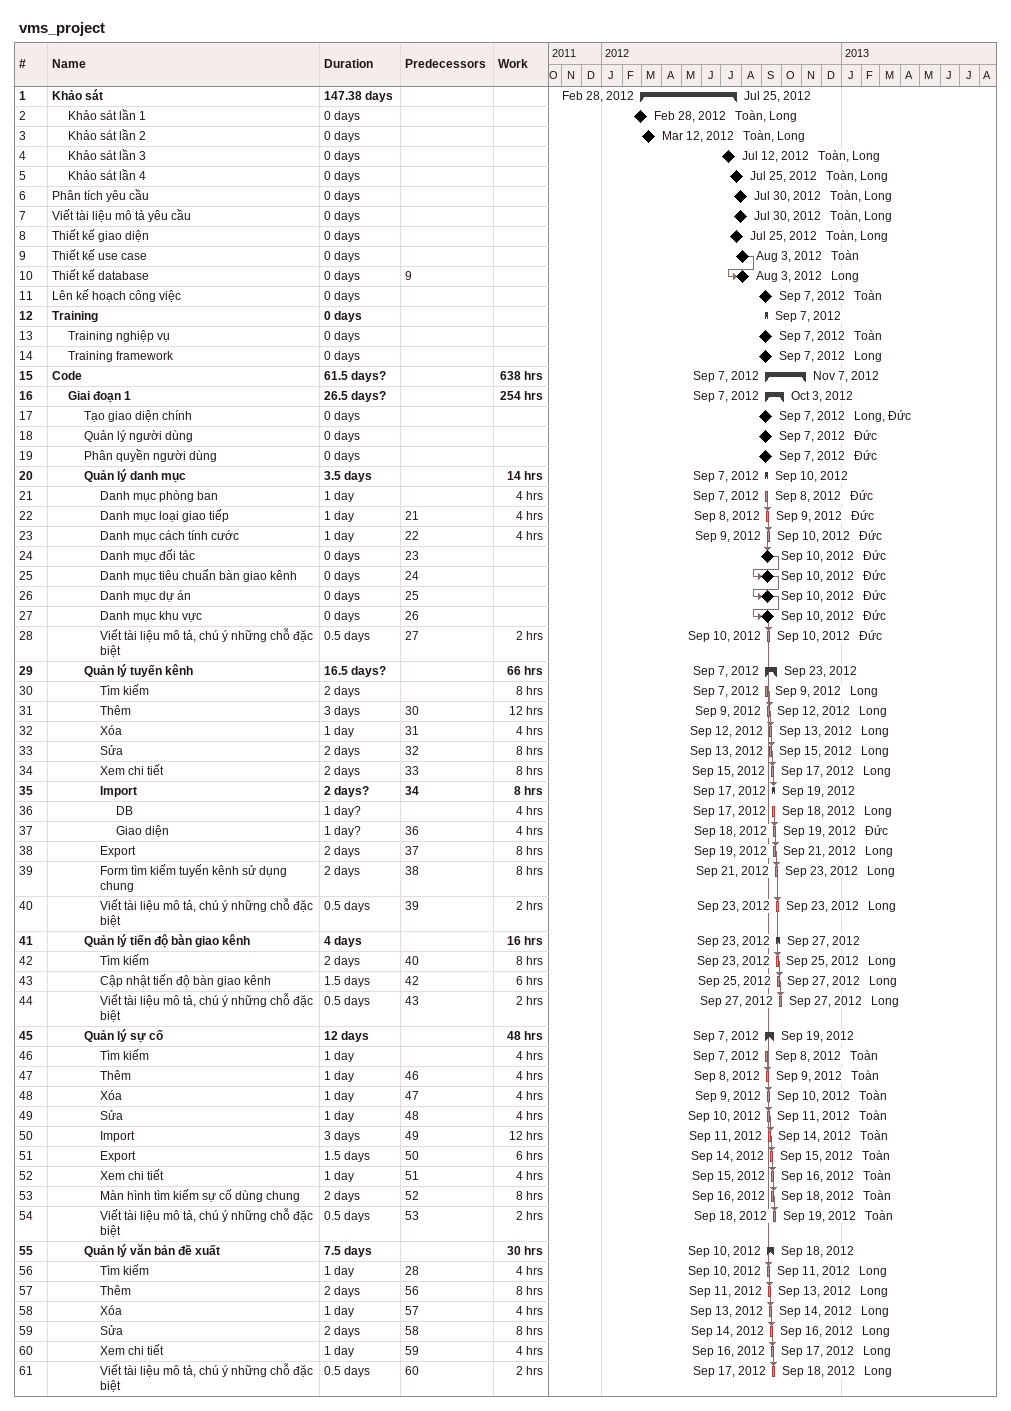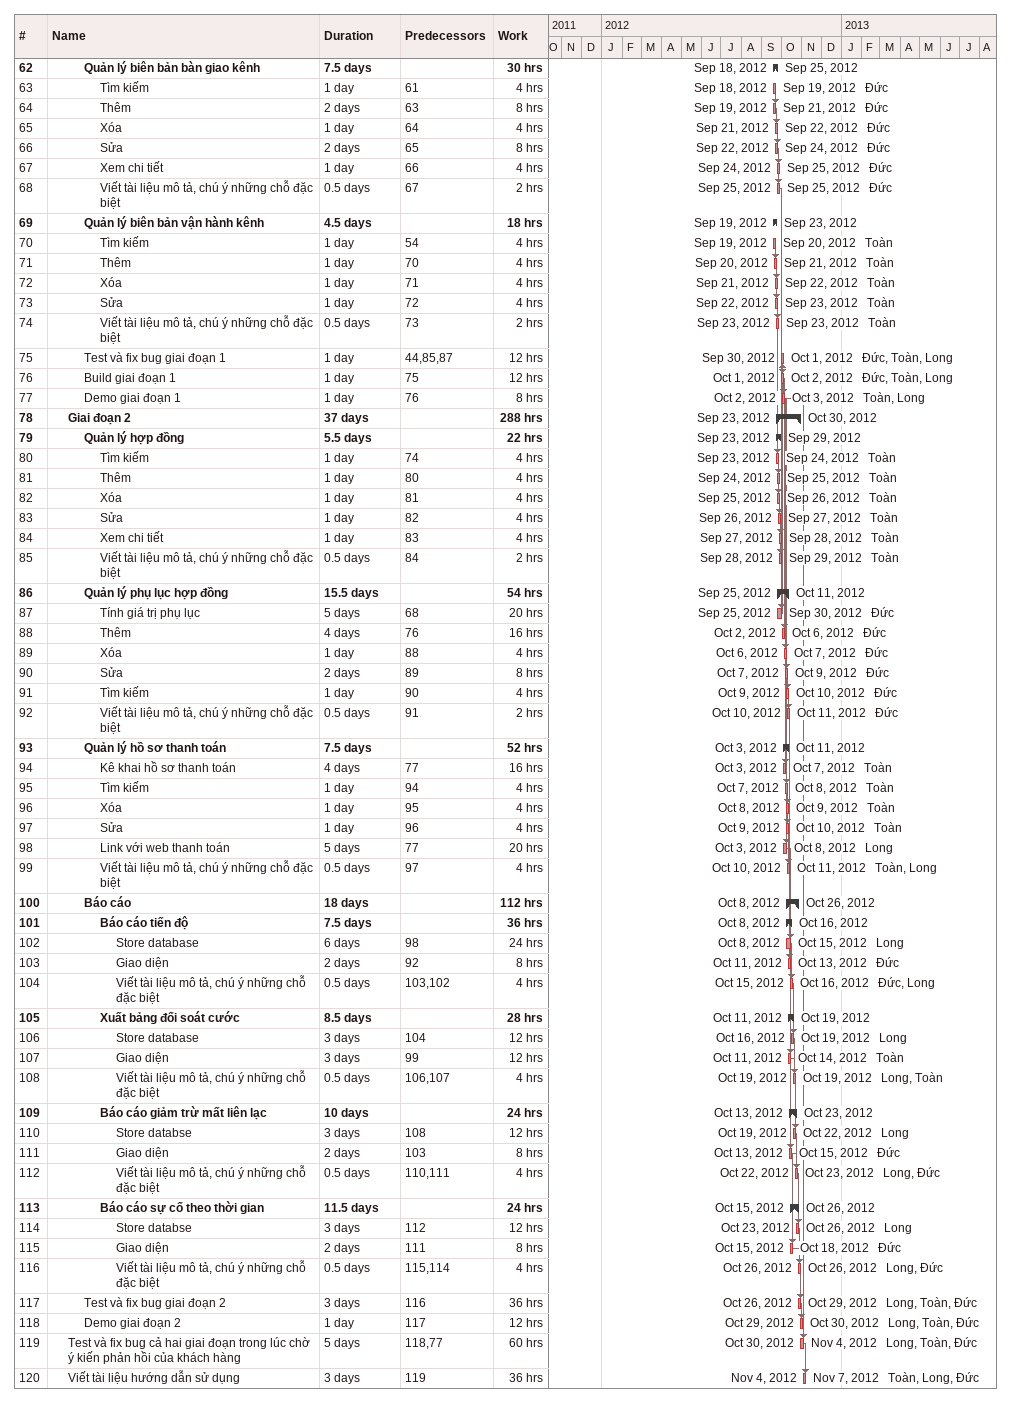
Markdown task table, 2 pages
vms_project

| ID | Level | Task | Duration | Start | Finish | Predecessors | Resources | Work (h) |
|---|---|---|---|---|---|---|---|---|
| 1 | 1 | **Khảo sát** | 147.38d | 2012-02-28 | 2012-07-25 |  |  |  |
| 2 | 2 | Khảo sát lần 1 | 0d | 2012-02-28 | 2012-02-28 |  | Toàn, Long |  |
| 3 | 2 | Khảo sát lần 2 | 0d | 2012-03-12 | 2012-03-12 |  | Toàn, Long |  |
| 4 | 2 | Khảo sát lần 3 | 0d | 2012-07-12 | 2012-07-12 |  | Toàn, Long |  |
| 5 | 2 | Khảo sát lần 4 | 0d | 2012-07-25 | 2012-07-25 |  | Toàn, Long |  |
| 6 | 1 | Phân tích yêu cầu | 0d | 2012-07-30 | 2012-07-30 |  | Toàn, Long |  |
| 7 | 1 | Viết tài liệu mô tả yêu cầu | 0d | 2012-07-30 | 2012-07-30 |  | Toàn, Long |  |
| 8 | 1 | Thiết kế giao diện | 0d | 2012-07-25 | 2012-07-25 |  | Toàn, Long |  |
| 9 | 1 | Thiết kế use case | 0d | 2012-08-03 | 2012-08-03 |  | Toàn |  |
| 10 | 1 | Thiết kế database | 0d | 2012-08-03 | 2012-08-03 | 9 | Long |  |
| 11 | 1 | Lên kế hoạch công việc | 0d | 2012-09-07 | 2012-09-07 |  | Toàn |  |
| 12 | 1 | **Training** | 0d | 2012-09-07 | 2012-09-07 |  |  |  |
| 13 | 2 | Training nghiệp vụ | 0d | 2012-09-07 | 2012-09-07 |  | Toàn |  |
| 14 | 2 | Training framework | 0d | 2012-09-07 | 2012-09-07 |  | Long |  |
| 15 | 1 | **Code** | 61.5d? | 2012-09-07 | 2012-11-07 |  |  | 638 |
| 16 | 2 | **Giai đoạn 1** | 26.5d? | 2012-09-07 | 2012-10-03 |  |  | 254 |
| 17 | 3 | Tạo giao diện chính | 0d | 2012-09-07 | 2012-09-07 |  | Long, Đức |  |
| 18 | 3 | Quản lý người dùng | 0d | 2012-09-07 | 2012-09-07 |  | Đức |  |
| 19 | 3 | Phân quyền người dùng | 0d | 2012-09-07 | 2012-09-07 |  | Đức |  |
| 20 | 3 | **Quản lý danh mục** | 3.5d | 2012-09-07 | 2012-09-10 |  |  | 14 |
| 21 | 4 | Danh mục phòng ban | 1d | 2012-09-07 | 2012-09-08 |  | Đức | 4 |
| 22 | 4 | Danh mục loại giao tiếp | 1d | 2012-09-08 | 2012-09-09 | 21 | Đức | 4 |
| 23 | 4 | Danh mục cách tính cước | 1d | 2012-09-09 | 2012-09-10 | 22 | Đức | 4 |
| 24 | 4 | Danh mục đối tác | 0d | 2012-09-10 | 2012-09-10 | 23 | Đức |  |
| 25 | 4 | Danh mục tiêu chuẩn bàn giao kênh | 0d | 2012-09-10 | 2012-09-10 | 24 | Đức |  |
| 26 | 4 | Danh mục dự án | 0d | 2012-09-10 | 2012-09-10 | 25 | Đức |  |
| 27 | 4 | Danh mục khu vực | 0d | 2012-09-10 | 2012-09-10 | 26 | Đức |  |
| 28 | 4 | Viết tài liệu mô tả, chú ý những chỗ đặc biệt | 0.5d | 2012-09-10 | 2012-09-10 | 27 | Đức | 2 |
| 29 | 3 | **Quản lý tuyến kênh** | 16.5d? | 2012-09-07 | 2012-09-23 |  |  | 66 |
| 30 | 4 | Tìm kiếm | 2d | 2012-09-07 | 2012-09-09 |  | Long | 8 |
| 31 | 4 | Thêm | 3d | 2012-09-09 | 2012-09-12 | 30 | Long | 12 |
| 32 | 4 | Xóa | 1d | 2012-09-12 | 2012-09-13 | 31 | Long | 4 |
| 33 | 4 | Sửa | 2d | 2012-09-13 | 2012-09-15 | 32 | Long | 8 |
| 34 | 4 | Xem chi tiết | 2d | 2012-09-15 | 2012-09-17 | 33 | Long | 8 |
| 35 | 4 | **Import** | 2d? | 2012-09-17 | 2012-09-19 | 34 |  | 8 |
| 36 | 5 | DB | 1d? | 2012-09-17 | 2012-09-18 |  | Long | 4 |
| 37 | 5 | Giao diện | 1d? | 2012-09-18 | 2012-09-19 | 36 | Đức | 4 |
| 38 | 4 | Export | 2d | 2012-09-19 | 2012-09-21 | 37 | Long | 8 |
| 39 | 4 | Form tìm kiếm tuyến kênh sử dụng chung | 2d | 2012-09-21 | 2012-09-23 | 38 | Long | 8 |
| 40 | 4 | Viết tài liệu mô tả, chú ý những chỗ đặc biệt | 0.5d | 2012-09-23 | 2012-09-23 | 39 | Long | 2 |
| 41 | 3 | **Quản lý tiến độ bàn giao kênh** | 4d | 2012-09-23 | 2012-09-27 |  |  | 16 |
| 42 | 4 | Tìm kiếm | 2d | 2012-09-23 | 2012-09-25 | 40 | Long | 8 |
| 43 | 4 | Cập nhật tiến độ bàn giao kênh | 1.5d | 2012-09-25 | 2012-09-27 | 42 | Long | 6 |
| 44 | 4 | Viết tài liệu mô tả, chú ý những chỗ đặc biệt | 0.5d | 2012-09-27 | 2012-09-27 | 43 | Long | 2 |
| 45 | 3 | **Quản lý sự cố** | 12d | 2012-09-07 | 2012-09-19 |  |  | 48 |
| 46 | 4 | Tìm kiếm | 1d | 2012-09-07 | 2012-09-08 |  | Toàn | 4 |
| 47 | 4 | Thêm | 1d | 2012-09-08 | 2012-09-09 | 46 | Toàn | 4 |
| 48 | 4 | Xóa | 1d | 2012-09-09 | 2012-09-10 | 47 | Toàn | 4 |
| 49 | 4 | Sửa | 1d | 2012-09-10 | 2012-09-11 | 48 | Toàn | 4 |
| 50 | 4 | Import | 3d | 2012-09-11 | 2012-09-14 | 49 | Toàn | 12 |
| 51 | 4 | Export | 1.5d | 2012-09-14 | 2012-09-15 | 50 | Toàn | 6 |
| 52 | 4 | Xem chi tiết | 1d | 2012-09-15 | 2012-09-16 | 51 | Toàn | 4 |
| 53 | 4 | Màn hình tìm kiếm sự cố dùng chung | 2d | 2012-09-16 | 2012-09-18 | 52 | Toàn | 8 |
| 54 | 4 | Viết tài liệu mô tả, chú ý những chỗ đặc biệt | 0.5d | 2012-09-18 | 2012-09-19 | 53 | Toàn | 2 |
| 55 | 3 | **Quản lý văn bản đề xuất** | 7.5d | 2012-09-10 | 2012-09-18 |  |  | 30 |
| 56 | 4 | Tìm kiếm | 1d | 2012-09-10 | 2012-09-11 | 28 | Long | 4 |
| 57 | 4 | Thêm | 2d | 2012-09-11 | 2012-09-13 | 56 | Long | 8 |
| 58 | 4 | Xóa | 1d | 2012-09-13 | 2012-09-14 | 57 | Long | 4 |
| 59 | 4 | Sửa | 2d | 2012-09-14 | 2012-09-16 | 58 | Long | 8 |
| 60 | 4 | Xem chi tiết | 1d | 2012-09-16 | 2012-09-17 | 59 | Long | 4 |
| 61 | 4 | Viết tài liệu mô tả, chú ý những chỗ đặc biệt | 0.5d | 2012-09-17 | 2012-09-18 | 60 | Long | 2 |
| 62 | 3 | **Quản lý biên bản bàn giao kênh** | 7.5d | 2012-09-18 | 2012-09-25 |  |  | 30 |
| 63 | 4 | Tìm kiếm | 1d | 2012-09-18 | 2012-09-19 | 61 | Đức | 4 |
| 64 | 4 | Thêm | 2d | 2012-09-19 | 2012-09-21 | 63 | Đức | 8 |
| 65 | 4 | Xóa | 1d | 2012-09-21 | 2012-09-22 | 64 | Đức | 4 |
| 66 | 4 | Sửa | 2d | 2012-09-22 | 2012-09-24 | 65 | Đức | 8 |
| 67 | 4 | Xem chi tiết | 1d | 2012-09-24 | 2012-09-25 | 66 | Đức | 4 |
| 68 | 4 | Viết tài liệu mô tả, chú ý những chỗ đặc biệt | 0.5d | 2012-09-25 | 2012-09-25 | 67 | Đức | 2 |
| 69 | 3 | **Quản lý biên bản vận hành kênh** | 4.5d | 2012-09-19 | 2012-09-23 |  |  | 18 |
| 70 | 4 | Tìm kiếm | 1d | 2012-09-19 | 2012-09-20 | 54 | Toàn | 4 |
| 71 | 4 | Thêm | 1d | 2012-09-20 | 2012-09-21 | 70 | Toàn | 4 |
| 72 | 4 | Xóa | 1d | 2012-09-21 | 2012-09-22 | 71 | Toàn | 4 |
| 73 | 4 | Sửa | 1d | 2012-09-22 | 2012-09-23 | 72 | Toàn | 4 |
| 74 | 4 | Viết tài liệu mô tả, chú ý những chỗ đặc biệt | 0.5d | 2012-09-23 | 2012-09-23 | 73 | Toàn | 2 |
| 75 | 3 | Test và fix bug giai đoạn 1 | 1d | 2012-09-30 | 2012-10-01 | 44, 85, 87 | Đức, Toàn, Long | 12 |
| 76 | 3 | Build giai đoạn 1 | 1d | 2012-10-01 | 2012-10-02 | 75 | Đức, Toàn, Long | 12 |
| 77 | 3 | Demo giai đoạn 1 | 1d | 2012-10-02 | 2012-10-03 | 76 | Toàn, Long | 8 |
| 78 | 2 | **Giai đoạn 2** | 37d | 2012-09-23 | 2012-10-30 |  |  | 288 |
| 79 | 3 | **Quản lý hợp đồng** | 5.5d | 2012-09-23 | 2012-09-29 |  |  | 22 |
| 80 | 4 | Tìm kiếm | 1d | 2012-09-23 | 2012-09-24 | 74 | Toàn | 4 |
| 81 | 4 | Thêm | 1d | 2012-09-24 | 2012-09-25 | 80 | Toàn | 4 |
| 82 | 4 | Xóa | 1d | 2012-09-25 | 2012-09-26 | 81 | Toàn | 4 |
| 83 | 4 | Sửa | 1d | 2012-09-26 | 2012-09-27 | 82 | Toàn | 4 |
| 84 | 4 | Xem chi tiết | 1d | 2012-09-27 | 2012-09-28 | 83 | Toàn | 4 |
| 85 | 4 | Viết tài liệu mô tả, chú ý những chỗ đặc biệt | 0.5d | 2012-09-28 | 2012-09-29 | 84 | Toàn | 2 |
| 86 | 3 | **Quản lý phụ lục hợp đồng** | 15.5d | 2012-09-25 | 2012-10-11 |  |  | 54 |
| 87 | 4 | Tính giá trị phụ lục | 5d | 2012-09-25 | 2012-09-30 | 68 | Đức | 20 |
| 88 | 4 | Thêm | 4d | 2012-10-02 | 2012-10-06 | 76 | Đức | 16 |
| 89 | 4 | Xóa | 1d | 2012-10-06 | 2012-10-07 | 88 | Đức | 4 |
| 90 | 4 | Sửa | 2d | 2012-10-07 | 2012-10-09 | 89 | Đức | 8 |
| 91 | 4 | Tìm kiếm | 1d | 2012-10-09 | 2012-10-10 | 90 | Đức | 4 |
| 92 | 4 | Viết tài liệu mô tả, chú ý những chỗ đặc biệt | 0.5d | 2012-10-10 | 2012-10-11 | 91 | Đức | 2 |
| 93 | 3 | **Quản lý hồ sơ thanh toán** | 7.5d | 2012-10-03 | 2012-10-11 |  |  | 52 |
| 94 | 4 | Kê khai hồ sơ thanh toán | 4d | 2012-10-03 | 2012-10-07 | 77 | Toàn | 16 |
| 95 | 4 | Tìm kiếm | 1d | 2012-10-07 | 2012-10-08 | 94 | Toàn | 4 |
| 96 | 4 | Xóa | 1d | 2012-10-08 | 2012-10-09 | 95 | Toàn | 4 |
| 97 | 4 | Sửa | 1d | 2012-10-09 | 2012-10-10 | 96 | Toàn | 4 |
| 98 | 4 | Link với web thanh toán | 5d | 2012-10-03 | 2012-10-08 | 77 | Long | 20 |
| 99 | 4 | Viết tài liệu mô tả, chú ý những chỗ đặc biệt | 0.5d | 2012-10-10 | 2012-10-11 | 97 | Toàn, Long | 4 |
| 100 | 3 | **Báo cáo** | 18d | 2012-10-08 | 2012-10-26 |  |  | 112 |
| 101 | 4 | **Báo cáo tiến độ** | 7.5d | 2012-10-08 | 2012-10-16 |  |  | 36 |
| 102 | 5 | Store database | 6d | 2012-10-08 | 2012-10-15 | 98 | Long | 24 |
| 103 | 5 | Giao diện | 2d | 2012-10-11 | 2012-10-13 | 92 | Đức | 8 |
| 104 | 5 | Viết tài liệu mô tả, chú ý những chỗ đặc biệt | 0.5d | 2012-10-15 | 2012-10-16 | 103, 102 | Đức, Long | 4 |
| 105 | 4 | **Xuất bảng đối soát cước** | 8.5d | 2012-10-11 | 2012-10-19 |  |  | 28 |
| 106 | 5 | Store database | 3d | 2012-10-16 | 2012-10-19 | 104 | Long | 12 |
| 107 | 5 | Giao diện | 3d | 2012-10-11 | 2012-10-14 | 99 | Toàn | 12 |
| 108 | 5 | Viết tài liệu mô tả, chú ý những chỗ đặc biệt | 0.5d | 2012-10-19 | 2012-10-19 | 106, 107 | Long, Toàn | 4 |
| 109 | 4 | **Báo cáo giảm trừ mất liên lạc** | 10d | 2012-10-13 | 2012-10-23 |  |  | 24 |
| 110 | 5 | Store databse | 3d | 2012-10-19 | 2012-10-22 | 108 | Long | 12 |
| 111 | 5 | Giao diện | 2d | 2012-10-13 | 2012-10-15 | 103 | Đức | 8 |
| 112 | 5 | Viết tài liệu mô tả, chú ý những chỗ đặc biệt | 0.5d | 2012-10-22 | 2012-10-23 | 110, 111 | Long, Đức | 4 |
| 113 | 4 | **Báo cáo sự cố theo thời gian** | 11.5d | 2012-10-15 | 2012-10-26 |  |  | 24 |
| 114 | 5 | Store databse | 3d | 2012-10-23 | 2012-10-26 | 112 | Long | 12 |
| 115 | 5 | Giao diện | 2d | 2012-10-15 | 2012-10-18 | 111 | Đức | 8 |
| 116 | 5 | Viết tài liệu mô tả, chú ý những chỗ đặc biệt | 0.5d | 2012-10-26 | 2012-10-26 | 115, 114 | Long, Đức | 4 |
| 117 | 3 | Test và fix bug giai đoạn 2 | 3d | 2012-10-26 | 2012-10-29 | 116 | Long, Toàn, Đức | 36 |
| 118 | 3 | Demo giai đoạn 2 | 1d | 2012-10-29 | 2012-10-30 | 117 | Long, Toàn, Đức | 12 |
| 119 | 2 | Test và fix bug cả hai giai đoạn trong lúc chờ ý kiến phản hồi của khách hàng | 5d | 2012-10-30 | 2012-11-04 | 118, 77 | Long, Toàn, Đức | 60 |
| 120 | 2 | Viết tài liệu hướng dẫn sử dụng | 3d | 2012-11-04 | 2012-11-07 | 119 | Toàn, Long, Đức | 36 |
